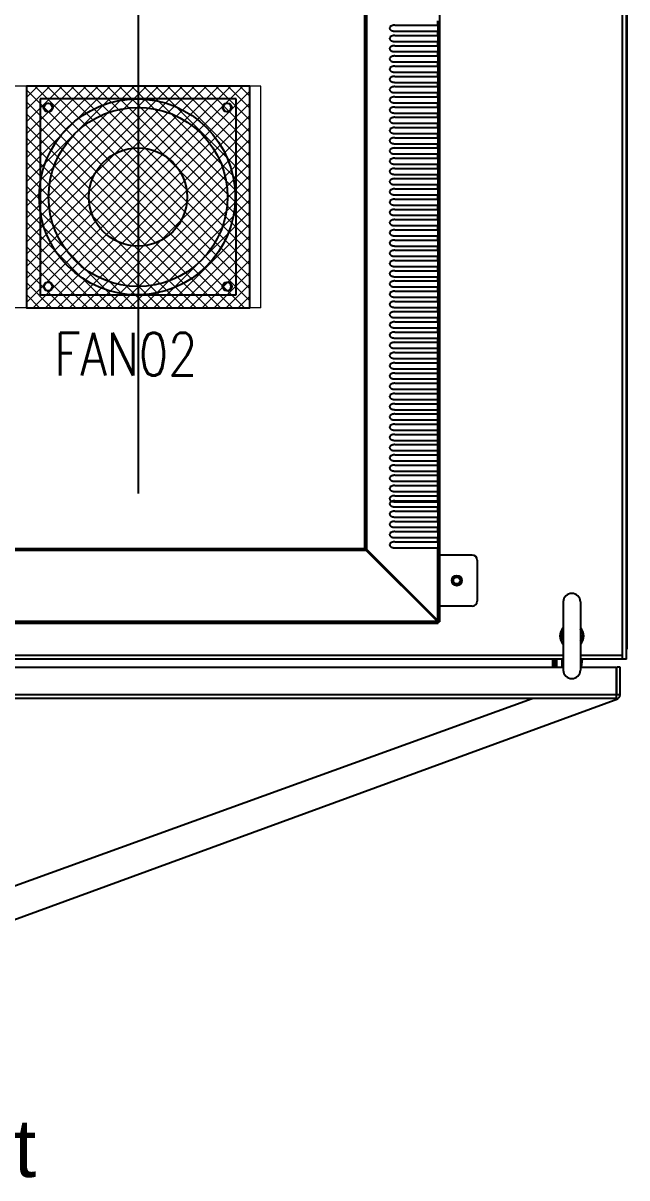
# Model space of a CAD drawing. Extents: x 79822 to 122366, y -56021 to -28815.
# Drawn here: x 84908 to 85263, y -48654 to -47976 of the extents above; entities that cross this region are included whole.
import ezdxf
from ezdxf.lldxf.tags import DXFTag

# ---------------------------------------------------------------- set-up
doc = ezdxf.new("R2010")
doc.units = 0
doc.header["$LTSCALE"] = 100
doc.header["$MEASUREMENT"] = 0
doc.layers.add('CABINET', color=7, linetype='Continuous')
doc.layers.add('PANEL', color=7, linetype='Continuous')
doc.styles.add('HZ', font='arial.ttf', dxfattribs={"width": 0.7})
doc.styles.add('ROMANS', font='romans', dxfattribs={"width": 0.8, "height": 2})
tags = doc.linetypes.add('CENTER', pattern=[2, 1.25, -0.25, 0.25, -0.25]).pattern_tags.tags
tags[10:11] = [DXFTag(74, 4), DXFTag(75, 0), DXFTag(340, '0'), DXFTag(46, 1.0), DXFTag(50, 0.0), DXFTag(44, 0.0), DXFTag(45, 0.0)]
tags[8:9] = [DXFTag(74, 4), DXFTag(75, 0), DXFTag(340, '0'), DXFTag(46, 1.0), DXFTag(50, 0.0), DXFTag(44, 0.0), DXFTag(45, 0.0)]
tags[6:7] = [DXFTag(74, 4), DXFTag(75, 0), DXFTag(340, '0'), DXFTag(46, 1.0), DXFTag(50, 0.0), DXFTag(44, 0.0), DXFTag(45, 0.0)]
tags[4:5] = [DXFTag(74, 4), DXFTag(75, 0), DXFTag(340, '0'), DXFTag(46, 1.0), DXFTag(50, 0.0), DXFTag(44, 0.0), DXFTag(45, 0.0)]
tags = doc.linetypes.add('HIDDEN', pattern=[0.375, 0.25, -0.125]).pattern_tags.tags
tags[6:7] = [DXFTag(74, 4), DXFTag(75, 0), DXFTag(340, '0'), DXFTag(46, 1.0), DXFTag(50, 0.0), DXFTag(44, 0.0), DXFTag(45, 0.0)]
tags[4:5] = [DXFTag(74, 4), DXFTag(75, 0), DXFTag(340, '0'), DXFTag(46, 1.0), DXFTag(50, 0.0), DXFTag(44, 0.0), DXFTag(45, 0.0)]

# ---------------------------------------------------------------- blocks, each defined once
blk = doc.blocks.new('风机')
at = {"color": 3}
for p, q in [((0, 0), (0, -115)), ((115, 0), (0, 0)), ((115, -115), (115, 0)), ((0, -115), (115, -115))]:
    blk.add_line(p, q, dxfattribs=at)
for centre, major_axis, start_param, end_param in [((5, -5), (1.77, 1.77), 2.356194490187731, 8.639379797367317), ((57.5, -57.5), (37.12, 37.12), 2.356194490192193, 8.63937979737178), ((110, -5), (1.77, 1.77), 2.356194490188677, 8.639379797368264), ((5, -110), (-1.77, 1.77), 0.785398, 7.068583), ((110, -110), (-1.77, 1.77), 0.785398, 7.068583)]:
    blk.add_ellipse(centre, major_axis=major_axis, ratio=1, start_param=start_param, end_param=end_param, dxfattribs=at)

msp = doc.modelspace()

# ---------------------------------------------------------------- hatches: boundary and pattern name
at = {"linetype": 'HIDDEN', "lineweight": 20}
h = msp.add_hatch(dxfattribs=at)
h.set_pattern_fill('ANSI37', color=256, scale=40, angle=180, style=2)
h.set_pattern_definition([(225, (80606.464, -29321.8283), (3.5355339, -3.5355339), []), (315, (80606.464, -29321.8283), (3.5355339, 3.5355339), [])])
h.paths.add_polyline_path([(85041.42, -48013.32), (84910.42, -48013.32), (84910.42, -48143.32), (85041.42, -48143.32)])

# ---------------------------------------------------------------- linework, layer by layer
at = {"color": 7, "linetype": 'Continuous'}
for p, q in [((85260.12, -48349.35), (85260.12, -47597.35)), ((85262.42, -48349.35), (85262.42, -47597.35)), ((85152.92, -48327.35), (85152.92, -47619.35)), ((85262.72, -47622.05), (85262.72, -48324.05)), ((85109.03, -48284.46), (85109.03, -47662.24)), ((85110.13, -48285.06), (85110.13, -47661.64)), ((85126.51, -47977.6), (85152.92, -47977.6)), ((85151.82, -47977.6), (85151.82, -47975.1)), ((85151.92, -47981.1), (85151.92, -47977.6)), ((85126.51, -47981.1), (85152.92, -47981.1)), ((85126.51, -47983.6), (85152.92, -47983.6)), ((85151.82, -47983.6), (85151.82, -47981.1)), ((85151.92, -47987.1), (85151.92, -47983.6)), ((85126.51, -47987.1), (85152.92, -47987.1)), ((85126.51, -47989.6), (85152.92, -47989.6)), ((85151.82, -47989.6), (85151.82, -47987.1)), ((85151.92, -47993.1), (85151.92, -47989.6)), ((85126.51, -47993.1), (85152.92, -47993.1)), ((85126.51, -47995.6), (85152.92, -47995.6)), ((85151.82, -47995.6), (85151.82, -47993.1)), ((85151.92, -47999.1), (85151.92, -47995.6)), ((85126.51, -47999.1), (85152.92, -47999.1)), ((85126.51, -48001.6), (85152.92, -48001.6)), ((85151.82, -48001.6), (85151.82, -47999.1)), ((85151.92, -48005.1), (85151.92, -48001.6)), ((85126.51, -48005.1), (85152.92, -48005.1)), ((85126.51, -48007.6), (85152.92, -48007.6)), ((85126.51, -48011.1), (85152.92, -48011.1)), ((85151.82, -48007.6), (85151.82, -48005.1)), ((85151.82, -48013.6), (85151.82, -48011.1)), ((85151.92, -48011.1), (85151.92, -48007.6)), ((85126.51, -48013.6), (85152.92, -48013.6)), ((85126.51, -48017.1), (85152.92, -48017.1)), ((85151.82, -48019.6), (85151.82, -48017.1)), ((85151.82, -48019.6), (85151.82, -48017.1)), ((85151.92, -48017.1), (85151.92, -48013.6)), ((85126.51, -48019.6), (85152.92, -48019.6)), ((85126.51, -48019.6), (85152.92, -48019.6)), ((85126.51, -48023.1), (85152.92, -48023.1)), ((85126.51, -48023.1), (85152.92, -48023.1)), ((85151.82, -48025.6), (85151.82, -48023.1)), ((85151.82, -48025.6), (85151.82, -48023.1)), ((85151.92, -48023.1), (85151.92, -48019.6)), ((85151.92, -48023.1), (85151.92, -48019.6)), ((85126.51, -48025.6), (85152.92, -48025.6)), ((85126.51, -48029.1), (85152.92, -48029.1)), ((85126.51, -48031.6), (85152.92, -48031.6)), ((85151.82, -48031.6), (85151.82, -48029.1)), ((85151.92, -48029.1), (85151.92, -48025.6)), ((85151.92, -48035.1), (85151.92, -48031.6)), ((85126.51, -48035.1), (85152.92, -48035.1)), ((85126.51, -48037.6), (85152.92, -48037.6)), ((85151.82, -48037.6), (85151.82, -48035.1)), ((85151.92, -48041.1), (85151.92, -48037.6)), ((85126.51, -48041.1), (85152.92, -48041.1)), ((85126.51, -48043.6), (85152.92, -48043.6)), ((85151.82, -48043.6), (85151.82, -48041.1)), ((85151.92, -48047.1), (85151.92, -48043.6)), ((85126.51, -48047.1), (85152.92, -48047.1)), ((85126.51, -48049.6), (85152.92, -48049.6)), ((85151.82, -48049.6), (85151.82, -48047.1)), ((85151.92, -48053.1), (85151.92, -48049.6)), ((85126.51, -48053.1), (85152.92, -48053.1)), ((85126.51, -48055.6), (85152.92, -48055.6)), ((85151.82, -48055.6), (85151.82, -48053.1)), ((85151.92, -48059.1), (85151.92, -48055.6)), ((85126.51, -48059.1), (85152.92, -48059.1)), ((85126.51, -48061.6), (85152.92, -48061.6)), ((85126.51, -48065.1), (85152.92, -48065.1)), ((85151.82, -48061.6), (85151.82, -48059.1)), ((85151.82, -48067.6), (85151.82, -48065.1)), ((85151.92, -48065.1), (85151.92, -48061.6)), ((85126.51, -48067.6), (85152.92, -48067.6)), ((85126.51, -48071.1), (85152.92, -48071.1)), ((85151.82, -48073.6), (85151.82, -48071.1)), ((85151.92, -48071.1), (85151.92, -48067.6)), ((85126.51, -48073.6), (85152.92, -48073.6)), ((85126.51, -48077.1), (85152.92, -48077.1)), ((85151.82, -48079.6), (85151.82, -48077.1)), ((85151.92, -48077.1), (85151.92, -48073.6)), ((85126.51, -48079.6), (85152.92, -48079.6)), ((85126.51, -48083.1), (85152.92, -48083.1)), ((85126.51, -48085.6), (85152.92, -48085.6)), ((85151.82, -48085.6), (85151.82, -48083.1)), ((85151.92, -48083.1), (85151.92, -48079.6)), ((85151.92, -48089.1), (85151.92, -48085.6)), ((85126.51, -48089.1), (85152.92, -48089.1)), ((85126.51, -48091.6), (85152.92, -48091.6)), ((85151.82, -48091.6), (85151.82, -48089.1)), ((85151.92, -48095.1), (85151.92, -48091.6)), ((85126.51, -48095.1), (85152.92, -48095.1)), ((85126.51, -48097.6), (85152.92, -48097.6)), ((85151.82, -48097.6), (85151.82, -48095.1)), ((85151.92, -48101.1), (85151.92, -48097.6)), ((85126.51, -48101.1), (85152.92, -48101.1)), ((85126.51, -48103.6), (85152.92, -48103.6)), ((85151.82, -48103.6), (85151.82, -48101.1)), ((85151.92, -48107.1), (85151.92, -48103.6)), ((85126.51, -48107.1), (85152.92, -48107.1)), ((85126.51, -48109.6), (85152.92, -48109.6)), ((85126.51, -48113.1), (85152.92, -48113.1)), ((85151.82, -48109.6), (85151.82, -48107.1)), ((85151.82, -48115.6), (85151.82, -48113.1)), ((85151.92, -48113.1), (85151.92, -48109.6)), ((85126.51, -48115.6), (85152.92, -48115.6)), ((85126.51, -48119.1), (85152.92, -48119.1)), ((85151.82, -48121.6), (85151.82, -48119.1)), ((85151.92, -48119.1), (85151.92, -48115.6)), ((85126.51, -48121.6), (85152.92, -48121.6)), ((85126.51, -48125.1), (85152.92, -48125.1)), ((85151.82, -48127.6), (85151.82, -48125.1)), ((85151.92, -48125.1), (85151.92, -48121.6)), ((85126.51, -48127.6), (85152.92, -48127.6)), ((85126.51, -48131.1), (85152.92, -48131.1)), ((85151.82, -48133.6), (85151.82, -48131.1)), ((85151.92, -48131.1), (85151.92, -48127.6)), ((85126.51, -48133.6), (85152.92, -48133.6)), ((85126.51, -48137.1), (85152.92, -48137.1)), ((85126.51, -48139.6), (85152.92, -48139.6)), ((85151.82, -48139.6), (85151.82, -48137.1)), ((85151.92, -48137.1), (85151.92, -48133.6)), ((85151.92, -48143.1), (85151.92, -48139.6)), ((85126.51, -48143.1), (85152.92, -48143.1)), ((85126.51, -48145.6), (85152.92, -48145.6)), ((85151.82, -48145.6), (85151.82, -48143.1)), ((85151.92, -48149.1), (85151.92, -48145.6)), ((85126.51, -48149.1), (85152.92, -48149.1)), ((85126.51, -48151.6), (85152.92, -48151.6)), ((85151.82, -48151.6), (85151.82, -48149.1)), ((85151.92, -48155.1), (85151.92, -48151.6)), ((85126.51, -48155.1), (85152.92, -48155.1)), ((85126.51, -48157.6), (85152.92, -48157.6)), ((85151.82, -48157.6), (85151.82, -48155.1)), ((85151.92, -48161.1), (85151.92, -48157.6)), ((85126.51, -48161.1), (85152.92, -48161.1)), ((85126.51, -48163.6), (85152.92, -48163.6)), ((85126.51, -48167.1), (85152.92, -48167.1)), ((85151.82, -48238.6), (85151.82, -48161.1)), ((85151.82, -48169.6), (85151.82, -48167.1)), ((85151.92, -48167.1), (85151.92, -48163.6)), ((85126.51, -48169.6), (85152.92, -48169.6)), ((85126.51, -48173.1), (85152.92, -48173.1)), ((85151.82, -48175.6), (85151.82, -48173.1)), ((85151.92, -48173.1), (85151.92, -48169.6)), ((85126.51, -48175.6), (85152.92, -48175.6)), ((85126.51, -48179.1), (85152.92, -48179.1)), ((85151.82, -48181.6), (85151.82, -48179.1)), ((85151.92, -48179.1), (85151.92, -48175.6)), ((85126.51, -48181.6), (85152.92, -48181.6)), ((85126.51, -48185.1), (85152.92, -48185.1)), ((85126.51, -48187.6), (85152.92, -48187.6)), ((85151.82, -48187.6), (85151.82, -48185.1)), ((85151.92, -48185.1), (85151.92, -48181.6)), ((85151.92, -48191.1), (85151.92, -48187.6)), ((85126.51, -48191.1), (85152.92, -48191.1)), ((85126.51, -48193.6), (85152.92, -48193.6)), ((85151.82, -48193.6), (85151.82, -48191.1)), ((85151.92, -48197.1), (85151.92, -48193.6)), ((85126.51, -48197.1), (85152.92, -48197.1)), ((85126.51, -48199.6), (85152.92, -48199.6)), ((85151.82, -48199.6), (85151.82, -48197.1)), ((85151.92, -48203.1), (85151.92, -48199.6)), ((85126.51, -48203.1), (85152.92, -48203.1)), ((85126.51, -48205.6), (85152.92, -48205.6)), ((85151.82, -48205.6), (85151.82, -48203.1)), ((85151.92, -48209.1), (85151.92, -48205.6)), ((85126.51, -48209.1), (85152.92, -48209.1)), ((85126.51, -48211.6), (85152.92, -48211.6)), ((85151.92, -48215.1), (85151.92, -48211.6)), ((85126.51, -48215.1), (85152.92, -48215.1)), ((85126.51, -48217.6), (85152.92, -48217.6)), ((85126.51, -48221.1), (85152.92, -48221.1)), ((85151.82, -48217.6), (85151.82, -48215.1)), ((85151.82, -48223.6), (85151.82, -48221.1)), ((85151.92, -48221.1), (85151.92, -48217.6)), ((85126.51, -48223.6), (85152.92, -48223.6)), ((85126.51, -48227.1), (85152.92, -48227.1)), ((85151.82, -48229.6), (85151.82, -48227.1)), ((85151.92, -48227.1), (85151.92, -48223.6)), ((85126.51, -48229.6), (85152.92, -48229.6)), ((85126.51, -48233.1), (85152.92, -48233.1)), ((85151.82, -48235.6), (85151.82, -48233.1)), ((85151.92, -48233.1), (85151.92, -48229.6)), ((85126.51, -48235.6), (85152.92, -48235.6)), ((85126.51, -48239.1), (85152.92, -48239.1)), ((85126.51, -48241.6), (85152.92, -48241.6)), ((85151.82, -48241.6), (85151.82, -48239.1)), ((85151.92, -48239.1), (85151.92, -48235.6)), ((85151.92, -48242.1), (85151.92, -48238.6)), ((85151.92, -48245.1), (85151.92, -48241.6)), ((85126.51, -48245.1), (85152.92, -48245.1)), ((85126.51, -48247.6), (85152.92, -48247.6)), ((85151.82, -48244.6), (85151.82, -48242.1)), ((85151.82, -48247.6), (85151.82, -48245.1)), ((85151.82, -48250.6), (85151.82, -48248.1)), ((85151.92, -48248.1), (85151.92, -48244.6)), ((85151.92, -48251.1), (85151.92, -48247.6)), ((85126.51, -48251.1), (85152.92, -48251.1)), ((85126.51, -48253.6), (85152.92, -48253.6)), ((85151.82, -48253.6), (85151.82, -48251.1)), ((85151.82, -48256.6), (85151.82, -48254.1)), ((85151.92, -48254.1), (85151.92, -48250.6)), ((85151.92, -48257.1), (85151.92, -48253.6)), ((85126.51, -48256.6), (85152.92, -48256.6)), ((85126.51, -48257.1), (85152.92, -48257.1)), ((85126.51, -48260.1), (85152.92, -48260.1)), ((85151.82, -48262.6), (85151.82, -48260.1)), ((85151.92, -48260.1), (85151.92, -48256.6)), ((85126.51, -48262.6), (85152.92, -48262.6)), ((85126.51, -48266.1), (85152.92, -48266.1)), ((85126.51, -48268.6), (85152.92, -48268.6)), ((85151.82, -48268.6), (85151.82, -48266.1)), ((85151.92, -48266.1), (85151.92, -48262.6)), ((85151.92, -48272.1), (85151.92, -48268.6)), ((85126.51, -48272.1), (85152.92, -48272.1)), ((85126.51, -48274.6), (85152.92, -48274.6)), ((85151.82, -48274.6), (85151.82, -48272.1)), ((85151.92, -48278.1), (85151.92, -48274.6)), ((85126.51, -48278.1), (85152.92, -48278.1)), ((85126.51, -48280.6), (85152.92, -48280.6)), ((85151.82, -48280.6), (85151.82, -48278.1)), ((85151.92, -48284.1), (85151.92, -48280.6)), ((84616.21, -48285.56), (85109.63, -48285.56)), ((84616.81, -48284.46), (85109.03, -48284.46)), ((85110.13, -48285.06), (85109.63, -48285.06)), ((85109.63, -48285.06), (85151.32, -48326.75)), ((85109.63, -48285.56), (85109.63, -48285.06)), ((85109.63, -48285.56), (85151.32, -48327.25)), ((85110.13, -48285.06), (85151.82, -48326.75)), ((85126.51, -48284.1), (85152.92, -48284.1)), ((85151.82, -48326.75), (85151.82, -48284.1)), ((85171.92, -48288.35), (85152.92, -48288.35)), ((85174.92, -48291.35), (85174.92, -48315.35)), ((85225.42, -48315.85), (85225.42, -48355.85)), ((85235.42, -48315.85), (85235.42, -48355.85)), ((85171.92, -48318.35), (85152.92, -48318.35)), ((84573.92, -48328.35), (85151.92, -48328.35)), ((84574.52, -48327.25), (85151.32, -48327.25)), ((85151.82, -48326.75), (85151.32, -48326.75)), ((85151.32, -48327.25), (85151.32, -48326.75)), ((85151.82, -48327.35), (85152.92, -48327.35)), ((85151.92, -48328.35), (85151.92, -48327.25)), ((85262.42, -48324.05), (85262.49, -48324.05)), ((85262.49, -48324.05), (85262.72, -48324.05)), ((85262.72, -48324.05), (85262.72, -48343.55)), ((84501.02, -48347.05), (85225.42, -48347.05)), ((85225.42, -48349.35), (84501.02, -48349.35)), ((85219.22, -48354.1), (85219.22, -48349.35)), ((85220.42, -48354.1), (85220.42, -48349.35)), ((85221.62, -48354.1), (85221.62, -48349.35)), ((85224.72, -48354.1), (85224.72, -48349.35)), ((85235.42, -48347.05), (85260.12, -48347.05)), ((85262.42, -48349.35), (85235.42, -48349.35)), ((85235.72, -48354.1), (85235.72, -48349.35)), ((85236.43, -48349.35), (85235.96, -48354.1)), ((85262.42, -48343.55), (85262.72, -48343.55)), ((84501.02, -48354.1), (85225.42, -48354.1)), ((85235.42, -48354.1), (85256.42, -48354.1)), ((85256.42, -48354.1), (85256.42, -48372.6)), ((85258.72, -48354.1), (85256.72, -48354.1)), ((85256.72, -48370.3), (85256.72, -48354.1)), ((85258.72, -48370.3), (85258.72, -48354.1)), ((85256.42, -48370.3), (84469.02, -48370.3)), ((85258.72, -48370.3), (85256.72, -48370.3)), ((85256.42, -48372.6), (84469.02, -48372.6))]:
    msp.add_line(p, q, dxfattribs=at)
at = {"color": 5, "linetype": 'HIDDEN', "lineweight": 15, "ltscale": 30}
for p, q in [((85047.92, -48013.32), (84677.92, -48013.32)), ((85047.92, -48143.32), (85047.92, -48013.32)), ((85047.92, -48143.32), (84677.92, -48143.32))]:
    msp.add_line(p, q, dxfattribs=at)
at = {"linetype": 'HIDDEN'}
msp.add_lwpolyline([(85041.42, -48013.32), (84910.42, -48013.32), (84910.42, -48143.32), (85041.42, -48143.32)], close=True, dxfattribs=at)
at = {"color": 7, "linetype": 'HIDDEN'}
for centre, radius in [((84975.42, -48078.32), 57.5), ((84922.92, -48025.82), 2.5), ((85027.92, -48025.82), 2.5), ((84922.92, -48130.82), 2.5), ((85027.92, -48130.82), 2.5)]:
    msp.add_circle(centre, radius, dxfattribs=at)
at = {"color": 7, "linetype": 'Continuous'}
for radius in [3, 2]:
    msp.add_circle((85162.92, -48303.35), radius, dxfattribs=at)
for centre, radius, start, end in [((85077.39, -48345.37), 68.64, 62.18687, 62.54681), ((85169.94, -48252.82), 68.64, 207.45319, 207.81313), ((85117.95, -48276.24), 12.13, 224.03676, 225.37999), ((85100.81, -48293.38), 12.13, 44.62001, 45.96324), ((85171.92, -48291.35), 3, 0, 90), ((85162.92, -48303.35), 2.5, 255, 195), ((85171.92, -48315.35), 3, 270, 0), ((85230.42, -48315.85), 5, 0, 180), ((85165.71, -48322.93), 15.02, 196.71863, 197.12156), ((85147.5, -48341.14), 15.02, 72.87844, 73.28137), ((85230.42, -48335.85), 7, 136.14811, 223.85189), ((85230.42, -48335.25), 6, 146.44407, 195), ((85230.42, -48335.25), 6, 146.98298, 213.01702), ((85230.42, -48335.25), 6, 326.45545, 33.55593), ((85230.42, -48335.25), 6, 326.98298, 33.01702), ((85230.42, -48335.85), 7, 316.14811, 43.85189), ((85261.52, -48342.85), 1.2, 319.26264, 0), ((85230.42, -48355.85), 5, 180, 0), ((85256.42, -48370.3), 2.3, 270, 0), ((85256.42, -48370.3), 0.3, 270, 0)]:
    msp.add_arc(centre, radius, start, end, dxfattribs=at)
for points, start_tangent, end_tangent in [([(85126.51, -47977.6), (85125.73, -47977.66), (85125.03, -47977.83), (85124.42, -47978.08), (85123.92, -47978.44), (85123.58, -47978.9), (85123.48, -47979.43), (85123.64, -47979.92), (85124, -47980.33), (85124.49, -47980.66), (85125.08, -47980.89), (85125.76, -47981.05), (85126.51, -47981.1)], (-0.999961, -0.008789), (0.999962, -0.008666)), ([(85126.51, -47983.6), (85125.73, -47983.66), (85125.03, -47983.83), (85124.42, -47984.08), (85123.92, -47984.44), (85123.58, -47984.9), (85123.48, -47985.43), (85123.64, -47985.92), (85124, -47986.33), (85124.49, -47986.66), (85125.08, -47986.89), (85125.76, -47987.05), (85126.51, -47987.1)], (-0.999961, -0.008789), (0.999962, -0.008666)), ([(85126.51, -47989.6), (85125.73, -47989.66), (85125.03, -47989.83), (85124.42, -47990.08), (85123.92, -47990.44), (85123.58, -47990.9), (85123.48, -47991.43), (85123.64, -47991.92), (85124, -47992.33), (85124.49, -47992.66), (85125.08, -47992.89), (85125.76, -47993.05), (85126.51, -47993.1)], (-0.999961, -0.008789), (0.999962, -0.008666)), ([(85126.51, -47995.6), (85125.73, -47995.66), (85125.03, -47995.83), (85124.42, -47996.08), (85123.92, -47996.44), (85123.58, -47996.9), (85123.48, -47997.43), (85123.64, -47997.92), (85124, -47998.33), (85124.49, -47998.66), (85125.08, -47998.89), (85125.76, -47999.05), (85126.51, -47999.1)], (-0.999961, -0.008789), (0.999962, -0.008666)), ([(85126.51, -48001.6), (85125.73, -48001.66), (85125.03, -48001.83), (85124.42, -48002.08), (85123.92, -48002.44), (85123.58, -48002.9), (85123.48, -48003.43), (85123.64, -48003.92), (85124, -48004.33), (85124.49, -48004.66), (85125.08, -48004.89), (85125.76, -48005.05), (85126.51, -48005.1)], (-0.999961, -0.008789), (0.999962, -0.008666)), ([(85126.51, -48007.6), (85125.73, -48007.66), (85125.03, -48007.83), (85124.42, -48008.08), (85123.92, -48008.44), (85123.58, -48008.9), (85123.48, -48009.43), (85123.64, -48009.92), (85124, -48010.33), (85124.49, -48010.66), (85125.08, -48010.89), (85125.76, -48011.05), (85126.51, -48011.1)], (-0.999961, -0.008789), (0.999962, -0.008666)), ([(85126.51, -48013.6), (85125.73, -48013.66), (85125.03, -48013.83), (85124.42, -48014.08), (85123.92, -48014.44), (85123.58, -48014.9), (85123.48, -48015.43), (85123.64, -48015.92), (85124, -48016.33), (85124.49, -48016.66), (85125.08, -48016.89), (85125.76, -48017.05), (85126.51, -48017.1)], (-0.999961, -0.008789), (0.999962, -0.008666)), ([(85126.51, -48019.6), (85125.73, -48019.66), (85125.03, -48019.83), (85124.42, -48020.08), (85123.92, -48020.44), (85123.58, -48020.9), (85123.48, -48021.43), (85123.64, -48021.92), (85124, -48022.33), (85124.49, -48022.66), (85125.08, -48022.89), (85125.76, -48023.05), (85126.51, -48023.1)], (-0.999961, -0.008789), (0.999962, -0.008666)), ([(85126.51, -48019.6), (85125.73, -48019.66), (85125.03, -48019.83), (85124.42, -48020.08), (85123.92, -48020.44), (85123.58, -48020.9), (85123.48, -48021.43), (85123.64, -48021.92), (85124, -48022.33), (85124.49, -48022.66), (85125.08, -48022.89), (85125.76, -48023.05), (85126.51, -48023.1)], (-0.999961, -0.008789), (0.999962, -0.008666)), ([(85126.51, -48025.6), (85125.73, -48025.66), (85125.03, -48025.83), (85124.42, -48026.08), (85123.92, -48026.44), (85123.58, -48026.9), (85123.48, -48027.43), (85123.64, -48027.92), (85124, -48028.33), (85124.49, -48028.66), (85125.08, -48028.89), (85125.76, -48029.05), (85126.51, -48029.1)], (-0.999961, -0.008789), (0.999962, -0.008666)), ([(85126.51, -48031.6), (85125.73, -48031.66), (85125.03, -48031.83), (85124.42, -48032.08), (85123.92, -48032.44), (85123.58, -48032.9), (85123.48, -48033.43), (85123.64, -48033.92), (85124, -48034.33), (85124.49, -48034.66), (85125.08, -48034.89), (85125.76, -48035.05), (85126.51, -48035.1)], (-0.999961, -0.008789), (0.999962, -0.008666)), ([(85126.51, -48037.6), (85125.73, -48037.66), (85125.03, -48037.83), (85124.42, -48038.08), (85123.92, -48038.44), (85123.58, -48038.9), (85123.48, -48039.43), (85123.64, -48039.92), (85124, -48040.33), (85124.49, -48040.66), (85125.08, -48040.89), (85125.76, -48041.05), (85126.51, -48041.1)], (-0.999961, -0.008789), (0.999962, -0.008666)), ([(85126.51, -48043.6), (85125.73, -48043.66), (85125.03, -48043.83), (85124.42, -48044.08), (85123.92, -48044.44), (85123.58, -48044.9), (85123.48, -48045.43), (85123.64, -48045.92), (85124, -48046.33), (85124.49, -48046.66), (85125.08, -48046.89), (85125.76, -48047.05), (85126.51, -48047.1)], (-0.999961, -0.008789), (0.999962, -0.008666)), ([(85126.51, -48049.6), (85125.73, -48049.66), (85125.03, -48049.83), (85124.42, -48050.08), (85123.92, -48050.44), (85123.58, -48050.9), (85123.48, -48051.43), (85123.64, -48051.92), (85124, -48052.33), (85124.49, -48052.66), (85125.08, -48052.89), (85125.76, -48053.05), (85126.51, -48053.1)], (-0.999961, -0.008789), (0.999962, -0.008666)), ([(85126.51, -48055.6), (85125.73, -48055.66), (85125.03, -48055.83), (85124.42, -48056.08), (85123.92, -48056.44), (85123.58, -48056.9), (85123.48, -48057.43), (85123.64, -48057.92), (85124, -48058.33), (85124.49, -48058.66), (85125.08, -48058.89), (85125.76, -48059.05), (85126.51, -48059.1)], (-0.999961, -0.008789), (0.999962, -0.008666)), ([(85126.51, -48061.6), (85125.73, -48061.66), (85125.03, -48061.83), (85124.42, -48062.08), (85123.92, -48062.44), (85123.58, -48062.9), (85123.48, -48063.43), (85123.64, -48063.92), (85124, -48064.33), (85124.49, -48064.66), (85125.08, -48064.89), (85125.76, -48065.05), (85126.51, -48065.1)], (-0.999961, -0.008789), (0.999962, -0.008666)), ([(85126.51, -48067.6), (85125.73, -48067.66), (85125.03, -48067.83), (85124.42, -48068.08), (85123.92, -48068.44), (85123.58, -48068.9), (85123.48, -48069.43), (85123.64, -48069.92), (85124, -48070.33), (85124.49, -48070.66), (85125.08, -48070.89), (85125.76, -48071.05), (85126.51, -48071.1)], (-0.999961, -0.008789), (0.999962, -0.008666)), ([(85126.51, -48073.6), (85125.73, -48073.66), (85125.03, -48073.83), (85124.42, -48074.08), (85123.92, -48074.44), (85123.58, -48074.9), (85123.48, -48075.43), (85123.64, -48075.92), (85124, -48076.33), (85124.49, -48076.66), (85125.08, -48076.89), (85125.76, -48077.05), (85126.51, -48077.1)], (-0.999961, -0.008789), (0.999962, -0.008666)), ([(85126.51, -48079.6), (85125.73, -48079.66), (85125.03, -48079.83), (85124.42, -48080.08), (85123.92, -48080.44), (85123.58, -48080.9), (85123.48, -48081.43), (85123.64, -48081.92), (85124, -48082.33), (85124.49, -48082.66), (85125.08, -48082.89), (85125.76, -48083.05), (85126.51, -48083.1)], (-0.999961, -0.008789), (0.999962, -0.008666)), ([(85126.51, -48085.6), (85125.73, -48085.66), (85125.03, -48085.83), (85124.42, -48086.08), (85123.92, -48086.44), (85123.58, -48086.9), (85123.48, -48087.43), (85123.64, -48087.92), (85124, -48088.33), (85124.49, -48088.66), (85125.08, -48088.89), (85125.76, -48089.05), (85126.51, -48089.1)], (-0.999961, -0.008789), (0.999962, -0.008666)), ([(85126.51, -48091.6), (85125.73, -48091.66), (85125.03, -48091.83), (85124.42, -48092.08), (85123.92, -48092.44), (85123.58, -48092.9), (85123.48, -48093.43), (85123.64, -48093.92), (85124, -48094.33), (85124.49, -48094.66), (85125.08, -48094.89), (85125.76, -48095.05), (85126.51, -48095.1)], (-0.999961, -0.008789), (0.999962, -0.008666)), ([(85126.51, -48097.6), (85125.73, -48097.66), (85125.03, -48097.83), (85124.42, -48098.08), (85123.92, -48098.44), (85123.58, -48098.9), (85123.48, -48099.43), (85123.64, -48099.92), (85124, -48100.33), (85124.49, -48100.66), (85125.08, -48100.89), (85125.76, -48101.05), (85126.51, -48101.1)], (-0.999961, -0.008789), (0.999962, -0.008666)), ([(85126.51, -48103.6), (85125.73, -48103.66), (85125.03, -48103.83), (85124.42, -48104.08), (85123.92, -48104.44), (85123.58, -48104.9), (85123.48, -48105.43), (85123.64, -48105.92), (85124, -48106.33), (85124.49, -48106.66), (85125.08, -48106.89), (85125.76, -48107.05), (85126.51, -48107.1)], (-0.999961, -0.008789), (0.999962, -0.008666)), ([(85126.51, -48109.6), (85125.73, -48109.66), (85125.03, -48109.83), (85124.42, -48110.08), (85123.92, -48110.44), (85123.58, -48110.9), (85123.48, -48111.43), (85123.64, -48111.92), (85124, -48112.33), (85124.49, -48112.66), (85125.08, -48112.89), (85125.76, -48113.05), (85126.51, -48113.1)], (-0.999961, -0.008789), (0.999962, -0.008666)), ([(85126.51, -48115.6), (85125.73, -48115.66), (85125.03, -48115.83), (85124.42, -48116.08), (85123.92, -48116.44), (85123.58, -48116.9), (85123.48, -48117.43), (85123.64, -48117.92), (85124, -48118.33), (85124.49, -48118.66), (85125.08, -48118.89), (85125.76, -48119.05), (85126.51, -48119.1)], (-0.999961, -0.008789), (0.999962, -0.008666)), ([(85126.51, -48121.6), (85125.73, -48121.66), (85125.03, -48121.83), (85124.42, -48122.08), (85123.92, -48122.44), (85123.58, -48122.9), (85123.48, -48123.43), (85123.64, -48123.92), (85124, -48124.33), (85124.49, -48124.66), (85125.08, -48124.89), (85125.76, -48125.05), (85126.51, -48125.1)], (-0.999961, -0.008789), (0.999962, -0.008666)), ([(85126.51, -48127.6), (85125.73, -48127.66), (85125.03, -48127.83), (85124.42, -48128.08), (85123.92, -48128.44), (85123.58, -48128.9), (85123.48, -48129.43), (85123.64, -48129.92), (85124, -48130.33), (85124.49, -48130.66), (85125.08, -48130.89), (85125.76, -48131.05), (85126.51, -48131.1)], (-0.999961, -0.008789), (0.999962, -0.008666)), ([(85126.51, -48133.6), (85125.73, -48133.66), (85125.03, -48133.83), (85124.42, -48134.08), (85123.92, -48134.44), (85123.58, -48134.9), (85123.48, -48135.43), (85123.64, -48135.92), (85124, -48136.33), (85124.49, -48136.66), (85125.08, -48136.89), (85125.76, -48137.05), (85126.51, -48137.1)], (-0.999961, -0.008789), (0.999962, -0.008666)), ([(85126.51, -48139.6), (85125.73, -48139.66), (85125.03, -48139.83), (85124.42, -48140.08), (85123.92, -48140.44), (85123.58, -48140.9), (85123.48, -48141.43), (85123.64, -48141.92), (85124, -48142.33), (85124.49, -48142.66), (85125.08, -48142.89), (85125.76, -48143.05), (85126.51, -48143.1)], (-0.999961, -0.008789), (0.999962, -0.008666)), ([(85126.51, -48145.6), (85125.73, -48145.66), (85125.03, -48145.83), (85124.42, -48146.08), (85123.92, -48146.44), (85123.58, -48146.9), (85123.48, -48147.43), (85123.64, -48147.92), (85124, -48148.33), (85124.49, -48148.66), (85125.08, -48148.89), (85125.76, -48149.05), (85126.51, -48149.1)], (-0.999961, -0.008789), (0.999962, -0.008666)), ([(85126.51, -48151.6), (85125.73, -48151.66), (85125.03, -48151.83), (85124.42, -48152.08), (85123.92, -48152.44), (85123.58, -48152.9), (85123.48, -48153.43), (85123.64, -48153.92), (85124, -48154.33), (85124.49, -48154.66), (85125.08, -48154.89), (85125.76, -48155.05), (85126.51, -48155.1)], (-0.999961, -0.008789), (0.999962, -0.008666)), ([(85126.51, -48157.6), (85125.73, -48157.66), (85125.03, -48157.83), (85124.42, -48158.08), (85123.92, -48158.44), (85123.58, -48158.9), (85123.48, -48159.43), (85123.64, -48159.92), (85124, -48160.33), (85124.49, -48160.66), (85125.08, -48160.89), (85125.76, -48161.05), (85126.51, -48161.1)], (-0.999961, -0.008789), (0.999962, -0.008666)), ([(85126.51, -48163.6), (85125.73, -48163.66), (85125.03, -48163.83), (85124.42, -48164.08), (85123.92, -48164.44), (85123.58, -48164.9), (85123.48, -48165.43), (85123.64, -48165.92), (85124, -48166.33), (85124.49, -48166.66), (85125.08, -48166.89), (85125.76, -48167.05), (85126.51, -48167.1)], (-0.999961, -0.008789), (0.999962, -0.008666)), ([(85126.51, -48169.6), (85125.73, -48169.66), (85125.03, -48169.83), (85124.42, -48170.08), (85123.92, -48170.44), (85123.58, -48170.9), (85123.48, -48171.43), (85123.64, -48171.92), (85124, -48172.33), (85124.49, -48172.66), (85125.08, -48172.89), (85125.76, -48173.05), (85126.51, -48173.1)], (-0.999961, -0.008789), (0.999962, -0.008666)), ([(85126.51, -48175.6), (85125.73, -48175.66), (85125.03, -48175.83), (85124.42, -48176.08), (85123.92, -48176.44), (85123.58, -48176.9), (85123.48, -48177.43), (85123.64, -48177.92), (85124, -48178.33), (85124.49, -48178.66), (85125.08, -48178.89), (85125.76, -48179.05), (85126.51, -48179.1)], (-0.999961, -0.008789), (0.999962, -0.008666)), ([(85126.51, -48181.6), (85125.73, -48181.66), (85125.03, -48181.83), (85124.42, -48182.08), (85123.92, -48182.44), (85123.58, -48182.9), (85123.48, -48183.43), (85123.64, -48183.92), (85124, -48184.33), (85124.49, -48184.66), (85125.08, -48184.89), (85125.76, -48185.05), (85126.51, -48185.1)], (-0.999961, -0.008789), (0.999962, -0.008666)), ([(85126.51, -48187.6), (85125.73, -48187.66), (85125.03, -48187.83), (85124.42, -48188.08), (85123.92, -48188.44), (85123.58, -48188.9), (85123.48, -48189.43), (85123.64, -48189.92), (85124, -48190.33), (85124.49, -48190.66), (85125.08, -48190.89), (85125.76, -48191.05), (85126.51, -48191.1)], (-0.999961, -0.008789), (0.999962, -0.008666)), ([(85126.51, -48193.6), (85125.73, -48193.66), (85125.03, -48193.83), (85124.42, -48194.08), (85123.92, -48194.44), (85123.58, -48194.9), (85123.48, -48195.43), (85123.64, -48195.92), (85124, -48196.33), (85124.49, -48196.66), (85125.08, -48196.89), (85125.76, -48197.05), (85126.51, -48197.1)], (-0.999961, -0.008789), (0.999962, -0.008666)), ([(85126.51, -48199.6), (85125.73, -48199.66), (85125.03, -48199.83), (85124.42, -48200.08), (85123.92, -48200.44), (85123.58, -48200.9), (85123.48, -48201.43), (85123.64, -48201.92), (85124, -48202.33), (85124.49, -48202.66), (85125.08, -48202.89), (85125.76, -48203.05), (85126.51, -48203.1)], (-0.999961, -0.008789), (0.999962, -0.008666)), ([(85126.51, -48205.6), (85125.73, -48205.66), (85125.03, -48205.83), (85124.42, -48206.08), (85123.92, -48206.44), (85123.58, -48206.9), (85123.48, -48207.43), (85123.64, -48207.92), (85124, -48208.33), (85124.49, -48208.66), (85125.08, -48208.89), (85125.76, -48209.05), (85126.51, -48209.1)], (-0.999961, -0.008789), (0.999962, -0.008666)), ([(85126.51, -48211.6), (85125.73, -48211.66), (85125.03, -48211.83), (85124.42, -48212.08), (85123.92, -48212.44), (85123.58, -48212.9), (85123.48, -48213.43), (85123.64, -48213.92), (85124, -48214.33), (85124.49, -48214.66), (85125.08, -48214.89), (85125.76, -48215.05), (85126.51, -48215.1)], (-0.999961, -0.008789), (0.999962, -0.008666)), ([(85126.51, -48217.6), (85125.73, -48217.66), (85125.03, -48217.83), (85124.42, -48218.08), (85123.92, -48218.44), (85123.58, -48218.9), (85123.48, -48219.43), (85123.64, -48219.92), (85124, -48220.33), (85124.49, -48220.66), (85125.08, -48220.89), (85125.76, -48221.05), (85126.51, -48221.1)], (-0.999961, -0.008789), (0.999962, -0.008666)), ([(85126.51, -48223.6), (85125.73, -48223.66), (85125.03, -48223.83), (85124.42, -48224.08), (85123.92, -48224.44), (85123.58, -48224.9), (85123.48, -48225.43), (85123.64, -48225.92), (85124, -48226.33), (85124.49, -48226.66), (85125.08, -48226.89), (85125.76, -48227.05), (85126.51, -48227.1)], (-0.999961, -0.008789), (0.999962, -0.008666)), ([(85126.51, -48229.6), (85125.73, -48229.66), (85125.03, -48229.83), (85124.42, -48230.08), (85123.92, -48230.44), (85123.58, -48230.9), (85123.48, -48231.43), (85123.64, -48231.92), (85124, -48232.33), (85124.49, -48232.66), (85125.08, -48232.89), (85125.76, -48233.05), (85126.51, -48233.1)], (-0.999961, -0.008789), (0.999962, -0.008666)), ([(85126.51, -48235.6), (85125.73, -48235.66), (85125.03, -48235.83), (85124.42, -48236.08), (85123.92, -48236.44), (85123.58, -48236.9), (85123.48, -48237.43), (85123.64, -48237.92), (85124, -48238.33), (85124.49, -48238.66), (85125.08, -48238.89), (85125.76, -48239.05), (85126.51, -48239.1)], (-0.999961, -0.008789), (0.999962, -0.008666)), ([(85126.51, -48241.6), (85125.73, -48241.66), (85125.03, -48241.83), (85124.42, -48242.08), (85123.92, -48242.44), (85123.58, -48242.9), (85123.48, -48243.43), (85123.64, -48243.92), (85124, -48244.33), (85124.49, -48244.66), (85125.08, -48244.89), (85125.76, -48245.05), (85126.51, -48245.1)], (-0.999961, -0.008789), (0.999962, -0.008666)), ([(85126.51, -48247.6), (85125.73, -48247.66), (85125.03, -48247.83), (85124.42, -48248.08), (85123.92, -48248.44), (85123.58, -48248.9), (85123.48, -48249.43), (85123.64, -48249.92), (85124, -48250.33), (85124.49, -48250.66), (85125.08, -48250.89), (85125.76, -48251.05), (85126.51, -48251.1)], (-0.999961, -0.008789), (0.999962, -0.008666)), ([(85126.51, -48253.6), (85125.73, -48253.66), (85125.03, -48253.83), (85124.42, -48254.08), (85123.92, -48254.44), (85123.58, -48254.9), (85123.48, -48255.43), (85123.64, -48255.92), (85124, -48256.33), (85124.49, -48256.66), (85125.08, -48256.89), (85125.76, -48257.05), (85126.51, -48257.1)], (-0.999961, -0.008789), (0.999962, -0.008666)), ([(85126.51, -48256.6), (85125.73, -48256.66), (85125.03, -48256.83), (85124.42, -48257.08), (85123.92, -48257.44), (85123.58, -48257.9), (85123.48, -48258.43), (85123.64, -48258.92), (85124, -48259.33), (85124.49, -48259.66), (85125.08, -48259.89), (85125.76, -48260.05), (85126.51, -48260.1)], (-0.999961, -0.008789), (0.999962, -0.008666)), ([(85126.51, -48262.6), (85125.73, -48262.66), (85125.03, -48262.83), (85124.42, -48263.08), (85123.92, -48263.44), (85123.58, -48263.9), (85123.48, -48264.43), (85123.64, -48264.92), (85124, -48265.33), (85124.49, -48265.66), (85125.08, -48265.89), (85125.76, -48266.05), (85126.51, -48266.1)], (-0.999961, -0.008789), (0.999962, -0.008666)), ([(85126.51, -48268.6), (85125.73, -48268.66), (85125.03, -48268.83), (85124.42, -48269.08), (85123.92, -48269.44), (85123.58, -48269.9), (85123.48, -48270.43), (85123.64, -48270.92), (85124, -48271.33), (85124.49, -48271.66), (85125.08, -48271.89), (85125.76, -48272.05), (85126.51, -48272.1)], (-0.999961, -0.008789), (0.999962, -0.008666)), ([(85126.51, -48274.6), (85125.73, -48274.66), (85125.03, -48274.83), (85124.42, -48275.08), (85123.92, -48275.44), (85123.58, -48275.9), (85123.48, -48276.43), (85123.64, -48276.92), (85124, -48277.33), (85124.49, -48277.66), (85125.08, -48277.89), (85125.76, -48278.05), (85126.51, -48278.1)], (-0.999961, -0.008789), (0.999962, -0.008666)), ([(85126.51, -48280.6), (85125.73, -48280.66), (85125.03, -48280.83), (85124.42, -48281.08), (85123.92, -48281.44), (85123.58, -48281.9), (85123.48, -48282.43), (85123.64, -48282.92), (85124, -48283.33), (85124.49, -48283.66), (85125.08, -48283.89), (85125.76, -48284.05), (85126.51, -48284.1)], (-0.999961, -0.008789), (0.999962, -0.008666)), ([(85109.63, -48285.56), (85109.43, -48285.21), (85109.23, -48284.84)], (-0.515409, 0.856944), (-0.467523, 0.883981)), ([(85110.13, -48285.06), (85109.79, -48284.86), (85109.41, -48284.66)], (-0.856944, 0.515409), (-0.883981, 0.467523)), ([(85109.63, -48285.06), (85109.43, -48284.87)], (-0.740747, 0.671784), (-0.712761, 0.701407)), ([(85109.63, -48285.06), (85109.44, -48284.86)], (-0.671784, 0.740747), (-0.701407, 0.712761)), ([(85151.32, -48326.75), (85151.52, -48327.07), (85151.72, -48327.28)], (0.482812, -0.875724), (0.822198, -0.569202)), ([(85151.32, -48326.75), (85151.64, -48326.95), (85151.85, -48327.15)], (0.875724, -0.482812), (0.569202, -0.822198)), ([(85151.35, -48327.35), (85151.52, -48327.84), (85151.62, -48328.06), (85151.72, -48328.22)], (0.294712, -0.955586), (0.612022, -0.79084)), ([(85151.72, -48327.28), (85151.92, -48327.35)], (0.822198, -0.569202), (1, 0)), ([(85151.72, -48328.22), (85151.92, -48328.35)], (0.612022, -0.79084), (1, 0)), ([(85151.85, -48327.15), (85151.92, -48327.35)], (0.569202, -0.822198), (0, -1)), ([(85151.92, -48326.78), (85152.41, -48326.95), (85152.63, -48327.05), (85152.79, -48327.15)], (0.955586, -0.294712), (0.79084, -0.612022)), ([(85152.79, -48327.15), (85152.92, -48327.35)], (0.79084, -0.612022), (0, -1))]:
    msp.add_spline(points, degree=3, dxfattribs=dict(at, start_tangent=start_tangent, end_tangent=end_tangent))
at = {"layer": 'CABINET', "color": 1, "linetype": 'CENTER'}
msp.add_line((84975.92, -47704.15), (84975.92, -48252.29), dxfattribs=at)
at = {"layer": 'CABINET', "color": 3, "linetype": 'CENTER'}
msp.add_circle((84975.92, -48078.32), 28.81, dxfattribs=at)
at = {"layer": 'PANEL', "linetype": 'HIDDEN'}
for p, q in [((84499.32, -48628.39), (85207.21, -48372.6)), ((84506.15, -48647.22), (85257.45, -48372.63))]:
    msp.add_line(p, q, dxfattribs=at)

# ---------------------------------------------------------------- block references
at = {"color": 3}
msp.add_blockref('风机', (84918.42, -48020.82), dxfattribs=at)

# ---------------------------------------------------------------- texts
at = {"color": 7, "style": 'ROMANS', "width": 0.8}
msp.add_text('FAN02', height=25, dxfattribs=at).set_placement((84926.71, -48183.06))
at = {"color": 7, "style": 'HZ'}
msp.add_text('Front', height=34, dxfattribs=at).set_placement((84805.34, -48653.23))

doc.saveas('drawing.dxf')
